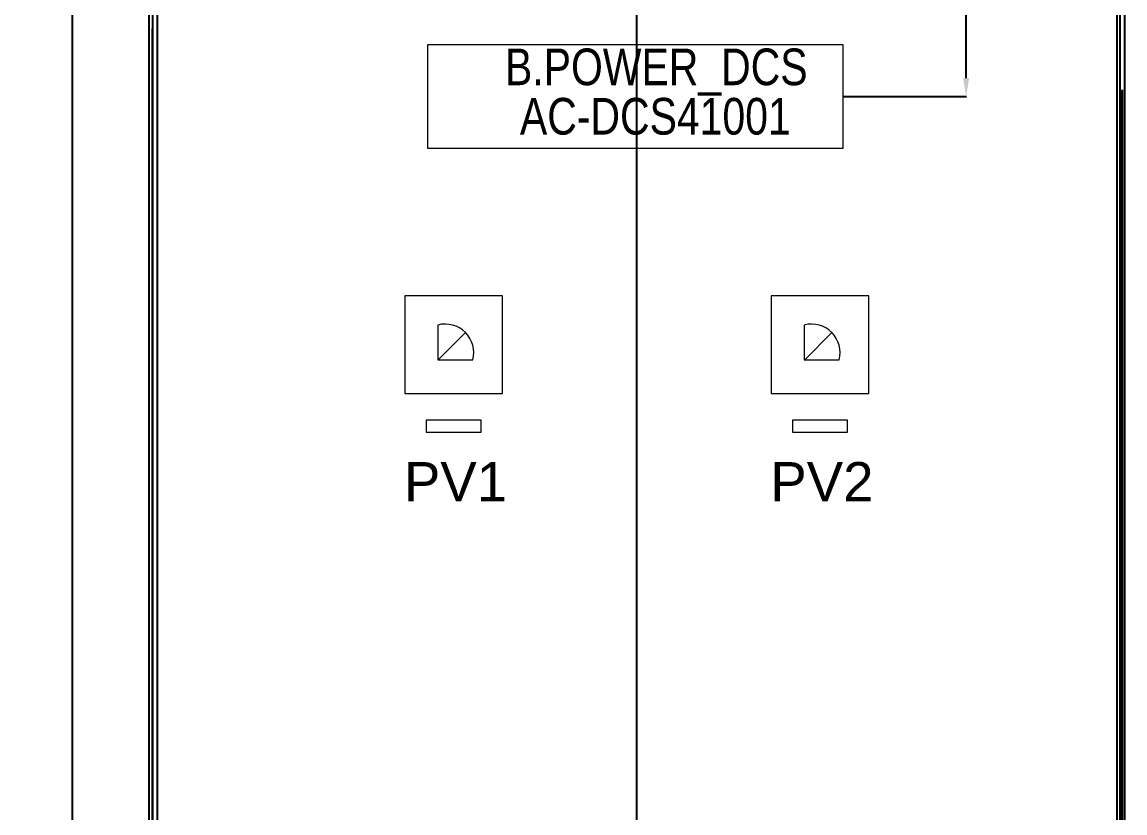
# Model space of a CAD drawing. Extents: x 79822 to 122366, y -56021 to -28815.
# Drawn here: x 82072 to 82975, y -48126 to -47479 of the extents above; entities that cross this region are included whole.
import ezdxf
from ezdxf.enums import TextEntityAlignment as Align
from ezdxf.lldxf.tags import DXFTag

# ---------------------------------------------------------------- set-up
doc = ezdxf.new("R2010")
doc.units = 0
doc.header["$LTSCALE"] = 100
doc.header["$MEASUREMENT"] = 0
doc.layers.add('HLSTK', color=7, linetype='Continuous')
doc.layers.add('细实线', color=7, linetype='Continuous', lineweight=20)
doc.styles.add('HZ', font='arial.ttf', dxfattribs={"width": 0.7})
doc.styles.get("Standard").update_dxf_attribs({"font": ''})
doc.styles.get('Standard').set_extended_font_data('SimSun')
tags = doc.linetypes.add('CENTER', pattern=[2, 1.25, -0.25, 0.25, -0.25]).pattern_tags.tags
tags[10:11] = [DXFTag(74, 4), DXFTag(75, 0), DXFTag(340, '0'), DXFTag(46, 1.0), DXFTag(50, 0.0), DXFTag(44, 0.0), DXFTag(45, 0.0)]
tags[8:9] = [DXFTag(74, 4), DXFTag(75, 0), DXFTag(340, '0'), DXFTag(46, 1.0), DXFTag(50, 0.0), DXFTag(44, 0.0), DXFTag(45, 0.0)]
tags[6:7] = [DXFTag(74, 4), DXFTag(75, 0), DXFTag(340, '0'), DXFTag(46, 1.0), DXFTag(50, 0.0), DXFTag(44, 0.0), DXFTag(45, 0.0)]
tags[4:5] = [DXFTag(74, 4), DXFTag(75, 0), DXFTag(340, '0'), DXFTag(46, 1.0), DXFTag(50, 0.0), DXFTag(44, 0.0), DXFTag(45, 0.0)]
doc.dimstyles.new('ISO-25', dxfattribs={"dimtxt": 35, "dimasz": 35, "dimexe": 1.25, "dimexo": 0.625, "dimtad": 1, "dimtoh": 1, "dimdec": 0, "dimtxsty": 'Standard', "dimcen": 2.5, "dimadec": 0, "dimazin": 0, "dimtfac": 1, "dimtdec": 0, "dimtmove": 0, "dimatfit": 3, "dimfxl": 0, "dimarcsym": 0})
doc.dimstyles.new('STANDARD$0', dxfattribs={"dimtxt": 25, "dimasz": 15, "dimexe": 0.18, "dimexo": 0.0625, "dimgap": 0.09, "dimtad": 0, "dimdec": 0, "dimzin": 0, "dimdsep": 46, "dimtxsty": 'Standard', "dimcen": 0.09, "dimadec": 0, "dimazin": 0, "dimtfac": 1, "dimtdec": 0, "dimtofl": 0, "dimtmove": 0, "dimatfit": 3, "dimfxl": 0, "dimtolj": 1, "dimtzin": 0, "dimarcsym": 0})

# ---------------------------------------------------------------- blocks, each defined once
blk = doc.blocks.new('*D141')
at = {"color": 0, "lineweight": -2}
for p, q in [((82175.51, -47289.75), (82111.94, -47289.75)), ((82113.19, -47324.75), (82113.19, -49257.25)), ((82175.51, -49292.25), (82111.94, -49292.25))]:
    blk.add_line(p, q, dxfattribs=at)
at = {"color": 0}
for points in [[(82119.02, -47324.75), (82107.36, -47324.75), (82113.19, -47289.75)], [(82107.36, -49257.25), (82119.02, -49257.25), (82113.19, -49292.25)]]:
    blk.add_solid(points, dxfattribs=at)
at = {"layer": 'Defpoints', "color": 0}
for p in [(82176.13, -47289.75), (82113.19, -49292.25), (82176.13, -49292.25)]:
    blk.add_point(p, dxfattribs=at)
at = {"color": 0, "insert": (82095.06, -48291), "char_height": 35, "attachment_point": 5, "rotation": 90}
blk.add_mtext('2003', dxfattribs=at)
blk = doc.blocks.new('*D138')
at = {"layer": 'Defpoints', "color": 0}
for p in [(82744.22, -47289.58), (82845.09, -47289.58), (82744.22, -47539.58)]:
    blk.add_point(p, dxfattribs=at)
at = {"layer": '细实线', "color": 0, "lineweight": -2}
for p, q in [((82744.28, -47289.58), (82845.27, -47289.58)), ((82845.09, -47304.58), (82845.09, -47389.63)), ((82845.09, -47524.58), (82845.09, -47439.54)), ((82744.28, -47539.58), (82845.27, -47539.58))]:
    blk.add_line(p, q, dxfattribs=at)
at = {"layer": '细实线', "color": 0}
for points in [[(82847.59, -47304.58), (82842.59, -47304.58), (82845.09, -47289.58)], [(82842.59, -47524.58), (82847.59, -47524.58), (82845.09, -47539.58)]]:
    blk.add_solid(points, dxfattribs=at)
at = {"layer": '细实线', "color": 0, "insert": (82845.09, -47414.58), "char_height": 25, "attachment_point": 5, "rotation": 90}
blk.add_mtext('\\A1;250', dxfattribs=at)

msp = doc.modelspace()

# ---------------------------------------------------------------- linework, layer by layer
at = {"color": 1, "linetype": 'CENTER'}
msp.add_line((82575.33, -47164.61), (82575.33, -49408.36), dxfattribs=at)
at = {"color": 7, "linetype": 'Continuous'}
for p, q in [((82176.13, -49247.25), (82176.13, -47289.75)), ((82179.13, -49267.75), (82179.13, -47292.75)), ((82182.73, -47292.75), (82182.73, -48221.75)), ((82968.83, -49267.75), (82968.83, -47292.75)), ((82971.13, -49267.75), (82971.13, -47292.75)), ((82975.13, -49247.25), (82975.13, -47335.25)), ((82178.53, -47484.25), (82178.53, -48373.25)), ((82972.23, -48373.25), (82972.23, -47534.25)), ((82972.73, -47534.25), (82972.73, -48373.25))]:
    msp.add_line(p, q, dxfattribs=at)
at = {"lineweight": 20}
msp.add_lwpolyline([(82404.22, -47497.08), (82744.22, -47497.08), (82744.22, -47582.08), (82404.22, -47582.08)], close=True, dxfattribs=at)
at = {"layer": '细实线', "color": 7}
for p, q in [((82412.6, -47726.66), (82412.6, -47755.23)), ((82412.9, -47755.23), (82435.24, -47732.91)), ((82712.6, -47726.66), (82712.6, -47755.23)), ((82712.9, -47755.23), (82735.24, -47732.91)), ((82412.6, -47755.23), (82441.2, -47755.23)), ((82712.6, -47755.23), (82741.2, -47755.23))]:
    msp.add_line(p, q, dxfattribs=at)
for points in [[(82385.4, -47782.75), (82465.4, -47782.75), (82465.4, -47702.75), (82385.4, -47702.75)], [(82685.4, -47782.75), (82765.4, -47782.75), (82765.4, -47702.75), (82685.4, -47702.75)], [(82402.9, -47814.42), (82447.9, -47814.42), (82447.9, -47804.42), (82402.9, -47804.42)], [(82702.9, -47814.42), (82747.9, -47814.42), (82747.9, -47804.42), (82702.9, -47804.42)]]:
    msp.add_lwpolyline(points, close=True, dxfattribs=at)
for centre in [(82418.53, -47749.33), (82718.53, -47749.33)]:
    msp.add_arc(centre, 23.43, 345.4011, 104.64627, dxfattribs=at)

# ---------------------------------------------------------------- texts
at = {"style": 'HZ'}
for s, p in [('PV1', (82427.02, -47870.82)), ('PV2', (82727.02, -47870.82))]:
    msp.add_text(s, height=32, dxfattribs=at).set_placement(p, align=Align.CENTER)
at = {"layer": 'HLSTK', "color": 7, "style": 'HZ', "width": 0.8}
for s, p in [('B.POWER_DCS', (82591.41, -47530.4)), ('AC-DCS41001', (82590.63, -47570.82))]:
    msp.add_text(s, height=30, dxfattribs=at).set_placement(p, align=Align.CENTER)

# ---------------------------------------------------------------- dimensions: what is measured, and where the dimension line sits
at = {"color": 3}
dim = msp.add_linear_dim(base=(82113.18836077, -49292.24873679), p1=(82176.13428196, -47289.74873679), p2=(82176.13428196, -49292.24873679), angle=90, dimstyle='ISO-25', dxfattribs=at)
dim.commit()
dim.dimension.update_dxf_attribs({"geometry": '*D141', "text_midpoint": (82095.06336077, -48290.99873679)})
at = {"layer": '细实线', "color": 3}
dim = msp.add_linear_dim(base=(82845.09, -47289.58), p1=(82744.22, -47539.58), p2=(82744.22, -47289.58), angle=90, dimstyle='STANDARD$0', dxfattribs=at)
dim.commit()
dim.dimension.update_dxf_attribs({"geometry": '*D138', "text_midpoint": (82845.09, -47414.58)})

doc.saveas('drawing.dxf')
